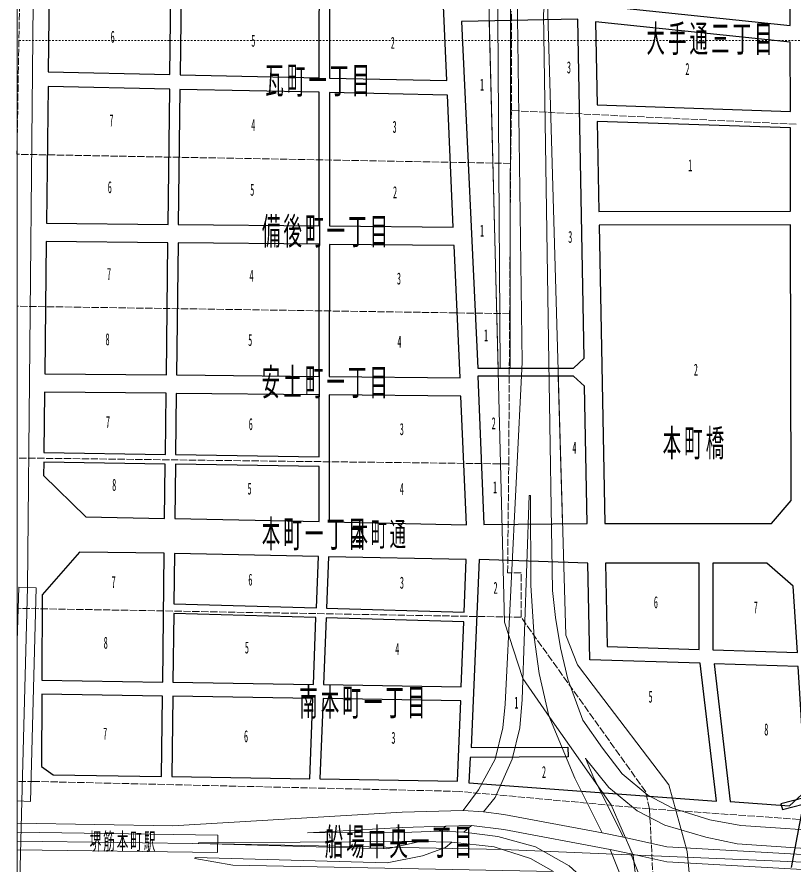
# Model space of a CAD drawing. Units: millimetres, scale not verified. Extents: x -71 to 79, y -72 to 79.
# Drawn here: x -71 to -23.9, y -20.7 to 30.6 of the extents above; entities that cross this region are included whole.
import ezdxf
from ezdxf.enums import TextEntityAlignment as Align

# ---------------------------------------------------------------- set-up
doc = ezdxf.new("R2010")
doc.units = ezdxf.units.MM
doc.header["$LTSCALE"] = 0.25
doc.linetypes.add('USER1', pattern=[0.70556, 0.35278, -0.35278])
doc.linetypes.add('USER2', pattern=[2.11668, 1.7639, -0.35278])
for name, color, linetype, lineweight in [('0-0_01 グリッド', 7, 'USER1', 18), ('0-7_08 地下鉄', 7, 'Continuous', 18), ('0-C_13 町界', 30, 'USER2', 18), ('1-1_18 高速分離帯', 5, 'Continuous', 18), ('1-D_30 公園・緑地', 3, 'Continuous', 18), ('1-E_31 地形', 7, 'Continuous', 18), ('1-F_32 海・河川', 150, 'Continuous', 18)]:
    doc.layers.add(name, color=color, linetype=linetype, lineweight=lineweight)
for name, color, linetype in [('0-3_04 通称名・高速名', 7, 'Continuous'), ('0-4_05 町名', 7, 'Continuous'), ('0-6_07 街区符号', 7, 'Continuous'), ('1-4_21 デッキ・歩道橋', 7, 'Continuous'), ('1-9_26 道路', 7, 'Continuous')]:
    doc.layers.add(name, color=color, linetype=linetype)
doc.styles.add('ＭＳ ゴシック', font='')
doc.styles.get('ＭＳ ゴシック').set_extended_font_data('MS Gothic')

msp = doc.modelspace()

# ---------------------------------------------------------------- linework, layer by layer
at = {"layer": '0-0_01 グリッド'}
msp.add_line((79.0704, 29.131), (-70.9375, 29.131), dxfattribs=at)
at = {"layer": '0-0_01 グリッド', "linetype": 'Continuous'}
msp.add_lwpolyline([(-70.9375, -70.6797), (79.0704, -70.6797), (79.0704, 79.1463), (-70.9375, 79.1463)], close=True, dxfattribs=at)
at = {"layer": '0-7_08 地下鉄'}
msp.add_lwpolyline([(-70.9375, -28.0953), (-70.6724, -16.9259), (-70.3197, -3.9905), (-69.6141, 68.9172), (-69.6141, 79.1463)], dxfattribs=at)
msp.add_lwpolyline([(-69.7907, -4.0049), (-70.8487, -3.976), (-70.9375, -7.2351), (-70.9375, -16.9186), (-70.1434, -16.9403)], close=True, dxfattribs=at)
at = {"layer": '0-7_08 地下鉄', "color": 3}
msp.add_lwpolyline([(-58.788, -18.9836), (-70.9375, -18.8128), (-70.9375, -19.8711), (-58.8028, -20.042)], close=True, dxfattribs=at)
msp.add_lwpolyline([(79.0704, -25.4098), (70.0868, -25.7454), (58.7978, -25.5101), (42.9227, -24.9223), (30.1052, -24.3342), (-16.109, -20.9239), (-41.5092, -19.8656), (-58.7954, -19.5128), (-70.9375, -19.3419)], dxfattribs=at)
at = {"layer": '0-C_13 町界'}
for p, q in [((-70.9594, 22.2473), (-70.804, 31.3476)), ((-41.058, 21.694), (-70.9594, 22.2473)), ((-41.1133, 12.5941), (-70.9375, 13.0442)), ((-41.1685, 3.4947), (-70.9375, 3.8541)), ((-40.4229, -5.7916), (-70.9375, -5.2504)), ((-32.6413, -17.3941), (-22.5635, -18.1034))]:
    msp.add_line(p, q, dxfattribs=at)
for points in [[(-23.7599, 24.0678), (-41.0036, 24.8942), (-41.0031, 30.8939)], [(-41.1685, 3.4947), (-41.1133, 12.5941), (-41.058, 21.694), (-41.0036, 24.8942)], [(-32.6413, -17.3941), (-32.8716, -16.3543), (-40.4229, -5.7916), (-40.4164, -3.0922), (-41.2363, -3.0956), (-41.1685, 3.4947)], [(-32.6413, -17.3941), (-44.155, -16.3378), (-69.8728, -15.7359), (-70.9375, -15.7407)], [(-32.0916, -32.6497), (-32.3376, -23.2511), (-32.6413, -17.3941)]]:
    msp.add_lwpolyline(points, dxfattribs=at)
at = {"layer": '1-1_18 高速分離帯'}
for p, q in [((-43.9342, -17.4867), (-42.6936, -17.5787)), ((-44.9795, -18.4424), (-43.4202, -18.4076)), ((-45.3591, -18.7504), (-43.8939, -18.8121)), ((-35.5136, -18.8527), (-34.2217, -19.1094)), ((-46.5236, -19.3815), (-44.6081, -19.4098)), ((-35.0324, -19.8539), (-33.7708, -20.1247))]:
    msp.add_line(p, q, dxfattribs=at)
for points in [[(-41.6856, 9.2973), (-41.8472, 33.5659), (-41.1933, 38.5637), (-41.5299, 79.1463)], [(52.4223, -24.2385), (24.8868, -22.0267), (17.5687, -22.0718), (7.5917, -21.585), (-3.1151, -20.0127), (-27.1041, -18.3959), (-28.9876, -18.0579), (-31.2493, -17.3524), (-32.7486, -16.5731), (-34.3048, -15.2832), (-35.4826, -13.7216), (-36.6884, -12.0228), (-37.5821, -9.5385), (-38.0403, -7.6509), (-38.3393, -5.803), (-38.5257, -4.1713), (-38.7459, 9.6797), (-39.0635, 30.7621), (-38.3049, 37.7257), (-38.627, 62.5589)], [(-41.0772, 9.2994), (-41.0682, 33.5218), (-40.6861, 33.5805), (-40.3544, 9.6549), (-41.3786, -11.0485), (-41.5181, -12.4875), (-41.9822, -14.3909), (-43.0033, -16.2479), (-43.9342, -17.4867), (-47.6191, -17.6039), (-61.5284, -18.4259), (-70.9375, -18.2708)]]:
    msp.add_lwpolyline(points, dxfattribs=at)
for points in [[(-39.9396, 1.5779), (-39.8517, 1.5841), (-39.8249, -3.8603), (-39.6278, -6.9891), (-39.3191, -9.194), (-38.7459, -11.7516), (-37.1583, -15.544), (-35.5136, -18.8527), (-41.4734, -17.7348), (-42.6936, -17.5787), (-41.9822, -16.7119), (-40.9611, -14.3909), (-40.4967, -12.4875), (-40.3575, -10.7698)], [(-36.5114, -14.3389), (-35.0975, -16.098), (-33.3952, -17.5139), (-31.7095, -18.3773), (-29.237, -19.1152), (-27.3391, -19.5128), (-10.2017, -20.6817), (-8.7272, -20.9715), (-10.1576, -20.9053), (-31.6007, -19.6961), (-34.2217, -19.1094), (-36.0118, -15.544), (-36.5241, -14.3203)], [(-53.3607, -18.8462), (-47.6191, -18.5192), (-44.9795, -18.4424), (-45.3591, -18.7504), (-47.0362, -18.8072)], [(-39.5396, -19.6892), (-41.8327, -19.0718), (-43.8939, -18.8121), (-43.4202, -18.4076), (-41.4734, -18.6501), (-35.0324, -19.8539), (-34.4494, -21.2684), (-37.0777, -21.2312), (-37.5111, -20.8357)], [(-48.5276, -20.6576), (-46.3923, -20.2401), (-44.9998, -19.7295), (-44.6081, -19.4098), (-42.0532, -19.6892), (-39.8483, -20.3947), (-38.4527, -21.1985), (-57.8842, -20.8075), (-60.1803, -20.4089), (-60.1631, -20.3348)], [(-47.6536, -19.3809), (-46.5236, -19.3815), (-48.5462, -19.8132), (-59.9712, -19.4894), (-59.964, -19.4566)], [(-8.5363, -21.9795), (-10.1779, -22.0267), (-19.8973, -21.5661), (-33.3036, -21.2987), (-33.7708, -20.1247), (-31.6007, -20.6114), (-10.1738, -21.8196)]]:
    msp.add_lwpolyline(points, close=True, dxfattribs=at)
at = {"layer": '1-4_21 デッキ・歩道橋'}
msp.add_lwpolyline([(-19.6031, -21.8103), (-20.3984, -17.7923), (-19.1979, -18.0111), (-19.1349, -17.6638), (-20.4857, -17.4182), (-20.8502, -16.2417), (-21.1871, -16.346), (-20.8862, -17.3158), (-22.9142, -16.746), (-22.7409, -15.7507), (-23.0885, -15.6904), (-23.2649, -16.7047), (-23.268, -16.7198), (-24.6798, -17.0933), (-24.5895, -17.4344), (-23.3407, -17.1043), (-24.0683, -20.9453)], dxfattribs=at)
at = {"layer": '1-9_26 道路'}
for points in [[(-24.117, 30.0451), (-24.1262, 34.6743), (-36.0256, 36.3078), (-35.9326, 31.2729)], [(-68.9712, 35.4755), (-69.0667, 27.2315), (-61.6931, 27.0739), (-61.5963, 35.2751)], [(-60.9789, 35.2584), (-61.0761, 27.0606), (-52.6423, 26.8799), (-52.6364, 35.0318)], [(-52.019, 35.0151), (-52.0244, 26.8669), (-44.9226, 26.7148), (-45.2857, 34.8323)], [(-36.983, 30.4392), (-44.0265, 30.2939), (-43.0385, 9.2973), (-37.2545, 9.2973), (-36.6033, 9.8944)], [(-24.1062, 24.8454), (-24.1148, 29.0392), (-35.914, 30.2651), (-35.821, 25.2351)], [(-69.077, 26.3511), (-69.173, 18.0737), (-61.8002, 18.0018), (-61.7034, 26.1935)], [(-61.0864, 26.1802), (-61.1832, 17.9957), (-52.6483, 17.9124), (-52.6424, 25.9994)], [(-52.0251, 25.9862), (-52.0307, 17.9063), (-44.5257, 17.8329), (-44.8833, 25.8333)], [(-24.0938, 18.8054), (-24.1041, 23.8487), (-35.8029, 24.238), (-35.7017, 18.7865)], [(-24.0585, 1.2787), (-24.0924, 17.9678), (-35.6862, 17.9485), (-35.3524, -0.1099), (-25.2518, -0.1099)], [(-69.1855, 16.957), (-69.2779, 8.9609), (-61.9081, 8.8887), (-61.8133, 16.8849)], [(-61.1963, 16.8787), (-61.2912, 8.8829), (-52.6548, 8.7985), (-52.6493, 16.7954)], [(-52.0313, 16.7893), (-52.0371, 8.7923), (-44.1185, 8.7148), (-44.4758, 16.7153)], [(-42.6821, -0.1785), (-36.4183, -0.1099), (-36.572, 8.1956), (-37.2483, 8.8197), (-43.0316, 8.8197)], [(-69.291, 7.8438), (-69.3333, 4.1844), (-61.9653, 4.0687), (-61.9215, 7.7718)], [(-61.3041, 7.766), (-61.3479, 4.059), (-52.6584, 3.9226), (-52.6559, 7.6814)], [(-52.0378, 7.6754), (-52.0433, -0.0121), (-43.7206, -0.1871), (-44.0686, 7.5975)], [(-69.3399, 3.5964), (-69.3493, 2.8005), (-66.7795, 0.298), (-62.0111, 0.1977), (-61.9721, 3.4809)], [(-61.3548, 3.4713), (-61.3937, 0.1847), (-52.661, 0.001), (-52.659, 3.3345)], [(-69.4284, -4.4342), (-69.4525, -9.6015), (-62.1282, -9.7163), (-62.0359, -1.9172), (-67.1608, -1.8393)], [(-61.4189, -1.9303), (-61.4547, -4.9734), (-52.8205, -5.2231), (-52.7006, -2.1138)], [(-52.0853, -2.1267), (-52.2052, -5.2407), (-43.8643, -5.4822), (-43.7371, -2.3024)], [(-28.5862, -16.9262), (-29.5626, -8.5814), (-36.2654, -8.3672), (-36.3739, -2.5184), (-42.9673, -2.3013), (-43.4426, -13.6757), (-37.5861, -13.6502), (-37.564, -14.2452), (-43.5012, -14.2928), (-43.5775, -15.8248)], [(-35.2146, -7.5662), (-29.6323, -7.7446), (-29.6323, -2.5184), (-35.308, -2.5184)], [(-25.5397, -2.5184), (-28.8091, -2.5184), (-28.8091, -7.7708), (-23.6859, -7.9348), (-23.9329, -3.9106)], [(-61.4618, -5.5611), (-61.5108, -9.7259), (-53, -9.8592), (-52.8438, -5.8105)], [(-52.228, -5.8284), (-52.3837, -9.8689), (-44.0455, -9.9991), (-43.8877, -6.0696)], [(-23.1722, -16.3064), (-23.6345, -8.7709), (-28.7299, -8.608), (-27.7528, -16.9589), (-24.1675, -17.2111)], [(-69.4568, -10.4542), (-69.4773, -14.834), (-68.7749, -15.3304), (-62.1957, -15.4324), (-62.1382, -10.5686)], [(-61.5212, -10.5782), (-61.5787, -15.442), (-53.2202, -15.5712), (-53.0328, -10.7112)], [(-52.4164, -10.7205), (-52.604, -15.5809), (-44.2742, -15.7101), (-44.0796, -10.8514)]]:
    msp.add_lwpolyline(points, close=True, dxfattribs=at)
at = {"layer": '1-D_30 公園・緑地'}
for points in [[(-42.3457, 30.3287), (-44.0265, 30.2939), (-43.0385, 9.2973), (-41.812, 9.2973)], [(-38.1726, 8.8197), (-37.9137, -0.1264), (-36.4183, -0.1099), (-36.572, 8.1956), (-37.2483, 8.8197)]]:
    msp.add_lwpolyline(points, close=True, dxfattribs=at)
at = {"layer": '1-E_31 地形'}
for points in [[(-31.4853, -70.6797), (-31.6313, -49.9697), (-33.0425, -25.1573), (-33.6305, -20.2184), (-34.9578, -17.1443), (-38.6869, -11.8695), (-40.3048, -9.4906), (-41.4213, -6.0961), (-43.3907, 71.5043), (-42.9151, 74.0826), (-41.9243, 75.9874), (-39.3388, 78.8999), (-39.6797, 79.1463)], [(-28.6685, -70.6797), (-28.7798, -49.9401), (-29.8969, -24.9223), (-30.3673, -19.9834), (-31.4736, -15.9474), (-36.0563, -9.9261), (-37.0088, -8.6748), (-37.7178, -6.8782), (-39.9804, 71.2102), (-39.1841, 73.1838), (-36.1844, 75.3085), (-30.1026, 77.7367), (-21.6395, 78.8868), (-13.4001, 78.9575), (-1.3388, 78.5868), (24.9647, 78.0307), (33.7291, 78.412), (35.7722, 79.1463)]]:
    msp.add_lwpolyline(points, dxfattribs=at)
at = {"layer": '1-F_32 海・河川'}
for points in [[(-31.4853, -70.6797), (-31.6313, -49.9697), (-33.0425, -25.1573), (-33.6305, -20.2184), (-34.9578, -17.1443), (-38.6869, -11.8695), (-40.3048, -9.4906), (-41.4213, -6.0961), (-43.3907, 71.5043), (-42.9151, 74.0826), (-41.9243, 75.9874), (-39.3388, 78.8999), (-39.6797, 79.1463)], [(35.7722, 79.1463), (33.7291, 78.412), (24.9647, 78.0307), (-1.3388, 78.5868), (-13.4001, 78.9575), (-21.6395, 78.8868), (-30.1026, 77.7367), (-36.1844, 75.3085), (-39.1841, 73.1838), (-39.9804, 71.2102), (-37.7178, -6.8782), (-37.0088, -8.6748), (-36.0563, -9.9261), (-31.4736, -15.9474), (-30.3673, -19.9834), (-29.8969, -24.9223), (-28.7798, -49.9401), (-28.6685, -70.6797)]]:
    msp.add_lwpolyline(points, dxfattribs=at)

# ---------------------------------------------------------------- texts
at = {"layer": '0-3_04 通称名・高速名', "insert": (-50.6815, -1.6388), "char_height": 1.443, "attachment_point": 7, "style": 'ＭＳ ゴシック'}
msp.add_mtext('\\T1.17;\\W0.5;本町通', dxfattribs=at)
at = {"layer": '0-4_05 町名', "char_height": 1.636, "attachment_point": 7, "style": 'ＭＳ ゴシック'}
for s, insert in [('\\T1.17;\\W0.5;大手通三丁目', (-32.8244, 28.2581)), ('\\T1.17;\\W0.5;瓦町一丁目', (-55.9108, 25.7349)), ('\\T1.17;\\W0.5;備後町一丁目', (-56.1161, 16.5942)), ('\\T1.17;\\W0.5;安土町一丁目', (-56.1313, 7.4549)), ('\\T1.17;\\W0.5;本町橋', (-31.8444, 3.7638)), ('\\T1.17;\\W0.5;本町一丁目', (-56.1261, -1.7348)), ('\\T1.17;\\W0.5;南本町一丁目', (-53.8561, -11.9332)), ('\\T1.17;\\W0.5;船場中央一丁目', (-52.3146, -20.3954))]:
    msp.add_mtext(s, dxfattribs=dict(at, insert=insert))
at = {"layer": '0-6_07 街区符号', "style": 'ＭＳ ゴシック', "width": 0.5}
for s, p in [('6', (-65.2839, 28.7863)), ('5', (-56.7631, 28.5482)), ('2', (-48.3129, 28.4196)), ('3', (-37.6463, 26.932)), ('2', (-30.4659, 26.8373)), ('1', (-42.9107, 25.886)), ('7', (-65.359, 23.716)), ('4', (-56.768, 23.4383)), ('3', (-48.2079, 23.3305)), ('1', (-30.2971, 20.9986)), ('6', (-65.4593, 19.6758)), ('5', (-56.8288, 19.5181)), ('2', (-48.1786, 19.3706)), ('1', (-42.9072, 17.0467)), ('3', (-37.5656, 16.6627)), ('7', (-65.5034, 14.4258)), ('4', (-56.873, 14.308)), ('3', (-47.9426, 14.1419)), ('8', (-65.594, 10.4652)), ('5', (-56.954, 10.4177)), ('1', (-42.6661, 10.7078)), ('4', (-47.914, 10.3123)), ('2', (-29.9563, 8.6207)), ('7', (-65.5692, 5.4457)), ('6', (-56.9192, 5.3286)), ('2', (-42.2001, 5.3809)), ('3', (-47.7681, 5.0233)), ('4', (-37.313, 3.8944)), ('8', (-65.1906, 1.6478)), ('5', (-56.9898, 1.418)), ('4', (-47.7703, 1.3932)), ('1', (-42.121, 1.501)), ('7', (-65.2219, -4.2316)), ('6', (-56.943, -4.0914)), ('3', (-47.7624, -4.2764)), ('2', (-42.0912, -4.5886)), ('6', (-32.3772, -5.4609)), ('7', (-26.3259, -5.7713)), ('8', (-65.7036, -7.9145)), ('5', (-57.1528, -8.2025)), ('4', (-48.0425, -8.2876)), ('5', (-32.699, -11.1822)), ('1', (-40.8272, -11.5422)), ('8', (-25.6896, -13.1676)), ('7', (-65.7366, -13.4143)), ('6', (-57.2063, -13.5724)), ('3', (-48.2761, -13.6685)), ('2', (-39.1565, -15.7435))]:
    msp.add_text(s, height=0.7255, dxfattribs=at).set_placement(p, align=Align.BOTTOM_LEFT)
at = {"layer": '0-7_08 地下鉄', "insert": (-66.5536, -19.9924), "char_height": 1.028, "attachment_point": 7, "style": 'ＭＳ ゴシック'}
msp.add_mtext('\\T1.17;\\W0.5;堺筋本町駅', dxfattribs=at)

doc.saveas('drawing.dxf')
